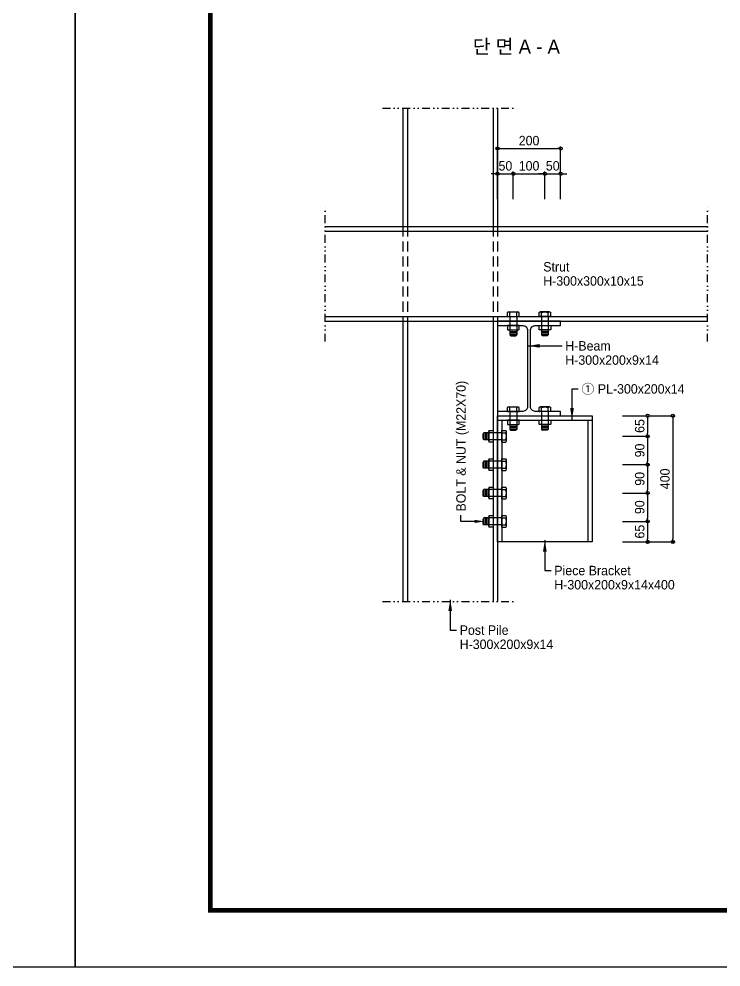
# Model space of a CAD drawing. Header units: millimetres. Extents: x 1073475 to 2890243, y -1340830 to -367733.
# Drawn here: x 2721864 to 2724090, y -373673 to -370667 of the extents above; entities that cross this region are included whole.
import ezdxf
from ezdxf.enums import TextEntityAlignment as Align

# ---------------------------------------------------------------- set-up
doc = ezdxf.new("R2010")
doc.units = ezdxf.units.MM
doc.header["$LTSCALE"] = 50
doc.header["$PDMODE"] = 3
doc.header["$PDSIZE"] = 100
doc.linetypes.add('DIVIDE', pattern=[1.25, 0.5, -0.25, 0, -0.25, 0, -0.25])
doc.linetypes.add('HIDDEN', pattern=[9.525, 6.35, -3.175])
doc.layers.get('Defpoints').update_dxf_attribs({"color": 151})
for name, color, linetype in [('11', 11, 'Continuous'), ('C-BN', 1, 'Continuous'), ('C-CEN-DI', 1, 'DIVIDE'), ('C-DIM', 7, 'Continuous'), ('C-DIM-1', 9, 'Continuous'), ('C-PILE', 3, 'Continuous'), ('C-PLATE', 135, 'Continuous'), ('C-TT', 9, 'Continuous'), ('C-WALE-1', 3, 'Continuous'), ('C-WALE-2', 1, 'Continuous'), ('TEX', 3, 'Continuous'), ('TEXT', 3, 'Continuous')]:
    doc.layers.add(name, color=color, linetype=linetype)
doc.styles.add('RXHG', font='arial.ttf')
doc.styles.add('돋움', font='')
doc.styles.get('돋움').set_extended_font_data('Dotum')
doc.dimstyles.new('SAM-LE-LE-상', dxfattribs={"dimscale": 0.1, "dimtxt": 300, "dimasz": 360, "dimexe": 70, "dimexo": 0, "dimgap": 100, "dimtad": 1, "dimdec": 0, "dimzin": 0, "dimdsep": 46, "dimlunit": 6, "dimtxsty": '돋움', "dimblk": 'NONE', "dimcen": 100, "dimclrd": 8, "dimclre": 8, "dimclrt": 256, "dimadec": 0, "dimazin": 0, "dimtfac": 1, "dimtdec": 0, "dimtix": 1, "dimtmove": 2, "dimatfit": 3, "dimfxl": 70, "dimtolj": 1, "dimtzin": 0, "dimlwd": -1, "dimlwe": -1, "dimarcsym": 0})
doc.dimstyles.new('SAM-상', dxfattribs={"dimscale": 0.1, "dimtxt": 300, "dimasz": 100, "dimexe": 70, "dimexo": 0, "dimgap": 100, "dimtad": 1, "dimdec": 0, "dimzin": 0, "dimdsep": 46, "dimlunit": 6, "dimtxsty": '돋움', "dimblk": 'ORIGIN', "dimcen": 100, "dimclrd": 8, "dimclre": 8, "dimclrt": 1, "dimadec": 0, "dimazin": 0, "dimtfac": 1, "dimtdec": 0, "dimtix": 1, "dimtmove": 2, "dimatfit": 3, "dimfxl": 70, "dimtolj": 1, "dimtzin": 0, "dimlwd": -1, "dimlwe": -1, "dimarcsym": 0})

# ---------------------------------------------------------------- blocks, each defined once
blk = doc.blocks.new('dbox')
at = {"layer": '11'}
for p, q in [((4288, 1800), (4288, 57600)), ((81088, 1800), (4288, 1800))]:
    blk.add_line(p, q, dxfattribs=at)
at = {"layer": '11', "const_width": 150}
blk.add_lwpolyline([(81088, 1800), (4288, 1800), (4288, 57600), (81088, 57600)], close=True, dxfattribs=at)
at = {"layer": 'TEXT', "color": 7}
for p, q in [((0, 0), (0, 59400)), ((84100, 59400), (84100, 0)), ((84100, 0), (0, 0))]:
    blk.add_line(p, q, dxfattribs=at)
at = {"layer": 'TEX', "color": 6, "linetype": 'Continuous', "style": 'RXHG', "width": 1}
for tag, p in [('일자', (76628, 15972)), ('축척', (76628, 13925)), ('설계번호', (76684, 12170))]:
    blk.add_attdef(tag, p, '', height=300, dxfattribs=at)
at = {"layer": 'TEX', "color": 7, "linetype": 'Continuous', "style": 'RXHG', "width": 1}
blk.add_attdef('파일명', (81840, 4453), '', height=300, rotation=90, dxfattribs=at)
at = {"layer": 'TEX', "linetype": 'Continuous', "style": 'RXHG', "width": 1}
for tag, p in [('도면명-1', (77799, 3389)), ('도면명-2', (77799, 2662))]:
    blk.add_attdef(tag, text='', height=400, dxfattribs=at).set_placement(p, align=Align.CENTER)
blk = doc.blocks.new('A$C60EF173D')
at = {"layer": 'C-BN'}
for p, q in [((-18.5, -14.1), (-18.5, -1.8)), ((-18.5, -14.1), (18.3, -14.1)), ((-14.8, 0), (14.8, 0)), ((-11, -14.1), (-11, 0)), ((11, -14.1), (11, 0)), ((18.5, -14.1), (16.3, -14.1)), ((18.5, -14.1), (18.5, -1.8)), ((18.5, -43.1), (-18.5, -43.1)), ((-18.5, -43.1), (-18.5, -55.3)), ((-14.8, -57.1), (14.8, -57.1)), ((-11, -43.1), (-11, -72.6)), ((11, -43.1), (11, -72.6)), ((18.5, -55.3), (18.5, -43.1)), ((-11, -61.6), (11, -61.6)), ((-11, -66.6), (11, -66.6)), ((-11, -71.6), (11, -71.6)), ((-11, -72.6), (-7.5, -75.1)), ((-7.5, -75.1), (7.5, -75.1)), ((11, -72.6), (7.5, -75.1))]:
    blk.add_line(p, q, dxfattribs=at)
at = {"layer": 'C-BN', "linetype": 'HIDDEN', "ltscale": 0.5}
for p, q in [((-11, -14.1), (-11, -43.1)), ((11, -14.1), (11, -43.1))]:
    blk.add_line(p, q, dxfattribs=at)
at = {"layer": 'C-BN'}
for centre, radius, start, end in [((14.8, -4.8), 4.82, 38.9483, 141.0517), ((-14.8, -4.8), 4.82, 38.9483, 141.0517), ((0, -34.7), 34.7, 71.5074, 108.4926), ((-14.8, -52.3), 4.82, 218.9483, 321.0517), ((0, -22.4), 34.7, 251.5074, 288.4926), ((14.8, -52.3), 4.82, 218.9483, 321.0517)]:
    blk.add_arc(centre, radius, start, end, dxfattribs=at)
blk = doc.blocks.new('A$C465F048A')
at = {"layer": 'C-BN'}
for p, q in [((-57.5, 10.9), (-60, 7.4)), ((-60, 7.4), (-60, -7.6)), ((-28, 10.9), (-57.5, 10.9)), ((-56.5, 10.9), (-56.5, -11.1)), ((-51.5, 10.9), (-51.5, -11.1)), ((-46.5, 10.9), (-46.5, -11.1)), ((-42.1, 14.7), (-42.1, -14.8)), ((-28, 18.4), (-40.3, 18.4)), ((-28, -18.6), (-28, 18.4)), ((0, 18.4), (0, -18.4)), ((0, 18.4), (12.3, 18.4)), ((0, 10.9), (14.1, 10.9)), ((14.1, 14.7), (14.1, -14.8)), ((-57.5, -11.1), (-60, -7.6)), ((-28, -11.1), (-57.5, -11.1)), ((-40.3, -18.6), (-28, -18.6)), ((0, -11.1), (14.1, -11.1)), ((0, -18.6), (0, -16.4)), ((0, -18.6), (12.3, -18.6))]:
    blk.add_line(p, q, dxfattribs=at)
at = {"layer": 'C-BN', "linetype": 'HIDDEN', "ltscale": 0.5}
for p, q in [((0, 10.9), (-28, 10.9)), ((0, -11.1), (-28, -11.1))]:
    blk.add_line(p, q, dxfattribs=at)
at = {"layer": 'C-BN'}
for centre, radius, start, end in [((-37.2, 14.7), 4.82, 128.9483, 231.0517), ((-7.4, -0.1), 34.7, 161.5074, 198.4926), ((9.2, 14.7), 4.82, 308.9483, 51.0517), ((-20.6, -0.1), 34.7, 341.5074, 18.4926), ((-37.2, -14.8), 4.82, 128.9483, 231.0517), ((9.2, -14.8), 4.82, 308.9483, 51.0517)]:
    blk.add_arc(centre, radius, start, end, dxfattribs=at)
blk = doc.blocks.new('_Origin')
at = {"color": 0, "linetype": 'ByBlock', "lineweight": -2}
blk.add_line((0, 0), (-1, 0), dxfattribs=at)
blk.add_circle((0, 0), 0.5, dxfattribs=at)
blk = doc.blocks.new('*D451')
at = {"layer": 'C-DIM', "color": 8, "transparency": 16777216}
for p, q in [((2723777.6, -371924.9), (2723864.6, -371924.9)), ((2723857.6, -371934.9), (2723857.6, -371979.9)), ((2723777.6, -371989.9), (2723864.6, -371989.9))]:
    blk.add_line(p, q, dxfattribs=at)
at = {"layer": 'Defpoints', "color": 0, "transparency": 16777216}
for p in [(2723777.6, -371924.9), (2723777.6, -371989.9), (2723857.6, -371989.9)]:
    blk.add_point(p, dxfattribs=at)
at = {"layer": 'C-DIM', "color": 8, "transparency": 16777216, "xscale": 10, "yscale": 10, "zscale": 10}
for p, rotation in [((2723857.6, -371924.9), 90), ((2723857.6, -371989.9), 270)]:
    blk.add_blockref('_Origin', p, dxfattribs=dict(at, rotation=rotation))
at = {"layer": 'C-DIM', "color": 1, "transparency": 16777216, "insert": (2723832.6, -371957.4), "char_height": 30, "attachment_point": 5, "rotation": 90, "style": '돋움'}
blk.add_mtext('\\A1;65', dxfattribs=at)
blk = doc.blocks.new('*D452')
at = {"layer": 'C-DIM', "color": 8, "transparency": 16777216}
for p, q in [((2723777.6, -371989.9), (2723864.6, -371989.9)), ((2723857.6, -371999.9), (2723857.6, -372069.9)), ((2723777.6, -372079.9), (2723864.6, -372079.9))]:
    blk.add_line(p, q, dxfattribs=at)
at = {"layer": 'Defpoints', "color": 0, "transparency": 16777216}
for p in [(2723777.6, -371989.9), (2723777.6, -372079.9), (2723857.6, -372079.9)]:
    blk.add_point(p, dxfattribs=at)
at = {"layer": 'C-DIM', "color": 8, "transparency": 16777216, "xscale": 10, "yscale": 10, "zscale": 10}
for p, rotation in [((2723857.6, -371989.9), 90), ((2723857.6, -372079.9), 270)]:
    blk.add_blockref('_Origin', p, dxfattribs=dict(at, rotation=rotation))
at = {"layer": 'C-DIM', "color": 1, "transparency": 16777216, "insert": (2723832.6, -372034.9), "char_height": 30, "attachment_point": 5, "rotation": 90, "style": '돋움'}
blk.add_mtext('\\A1;90', dxfattribs=at)
blk = doc.blocks.new('*D453')
at = {"layer": 'C-DIM', "color": 8, "transparency": 16777216}
for p, q in [((2723777.6, -372259.9), (2723864.6, -372259.9)), ((2723857.6, -372269.9), (2723857.6, -372314.9)), ((2723777.6, -372324.9), (2723864.6, -372324.9))]:
    blk.add_line(p, q, dxfattribs=at)
at = {"layer": 'Defpoints', "color": 0, "transparency": 16777216}
for p in [(2723777.6, -372259.9), (2723777.6, -372324.9), (2723857.6, -372324.9)]:
    blk.add_point(p, dxfattribs=at)
at = {"layer": 'C-DIM', "color": 8, "transparency": 16777216, "xscale": 10, "yscale": 10, "zscale": 10}
for p, rotation in [((2723857.6, -372259.9), 90), ((2723857.6, -372324.9), 270)]:
    blk.add_blockref('_Origin', p, dxfattribs=dict(at, rotation=rotation))
at = {"layer": 'C-DIM', "color": 1, "transparency": 16777216, "insert": (2723832.6, -372292.4), "char_height": 30, "attachment_point": 5, "rotation": 90, "style": '돋움'}
blk.add_mtext('\\A1;65', dxfattribs=at)
blk = doc.blocks.new('*D454')
at = {"layer": 'C-DIM', "color": 8, "transparency": 16777216}
for p, q in [((2723857.6, -371924.9), (2723944.6, -371924.9)), ((2723937.6, -371934.9), (2723937.6, -372314.9)), ((2723857.6, -372324.9), (2723944.6, -372324.9))]:
    blk.add_line(p, q, dxfattribs=at)
at = {"layer": 'Defpoints', "color": 0, "transparency": 16777216}
for p in [(2723857.6, -371924.9), (2723857.6, -372324.9), (2723937.6, -372324.9)]:
    blk.add_point(p, dxfattribs=at)
at = {"layer": 'C-DIM', "color": 8, "transparency": 16777216, "xscale": 10, "yscale": 10, "zscale": 10}
for p, rotation in [((2723937.6, -371924.9), 90), ((2723937.6, -372324.9), 270)]:
    blk.add_blockref('_Origin', p, dxfattribs=dict(at, rotation=rotation))
at = {"layer": 'C-DIM', "color": 1, "transparency": 16777216, "insert": (2723912.6, -372124.9), "char_height": 30, "attachment_point": 5, "rotation": 90, "style": '돋움'}
blk.add_mtext('\\A1;400', dxfattribs=at)
blk = doc.blocks.new('A$C214D0DE4')
at = {"layer": 'C-BN'}
for p, q in [((-29.5, 11), (-32, 7.5)), ((-32, -7.5), (-32, 7.5)), ((0, 11), (-29.5, 11)), ((-28.5, -11), (-28.5, 11)), ((-23.5, -11), (-23.5, 11)), ((-18.5, -11), (-18.5, 11)), ((-14.1, -14.8), (-14.1, 14.8)), ((-12.3, 18.5), (0, 18.5)), ((0, 18.5), (0, -18.5)), ((28, 18.5), (28, 16.3)), ((28, 18.5), (40.3, 18.5)), ((28, -18.5), (28, 18.3)), ((28, 11), (42.1, 11)), ((42.1, -14.8), (42.1, 14.8)), ((-29.5, -11), (-32, -7.5)), ((0, -11), (-29.5, -11)), ((0, -18.5), (-12.3, -18.5)), ((28, -11), (42.1, -11)), ((28, -18.5), (40.3, -18.5))]:
    blk.add_line(p, q, dxfattribs=at)
at = {"layer": 'C-BN', "linetype": 'HIDDEN', "ltscale": 0.5}
for p, q in [((28, 11), (0, 11)), ((28, -11), (0, -11))]:
    blk.add_line(p, q, dxfattribs=at)
at = {"layer": 'C-BN'}
for centre, radius, start, end in [((-9.2, 14.8), 4.82, 128.9483, 231.0517), ((20.6, 0), 34.7, 161.5074, 198.4926), ((37.2, 14.8), 4.82, 308.9483, 51.0517), ((7.4, 0), 34.7, 341.5074, 18.4926), ((-9.2, -14.8), 4.82, 128.9483, 231.0517), ((37.2, -14.8), 4.82, 308.9483, 51.0517)]:
    blk.add_arc(centre, radius, start, end, dxfattribs=at)
blk = doc.blocks.new('*D455')
at = {"layer": 'C-DIM', "color": 8, "transparency": 16777216}
for p, q in [((2723777.6, -372079.9), (2723864.6, -372079.9)), ((2723857.6, -372089.9), (2723857.6, -372159.9)), ((2723777.6, -372169.9), (2723864.6, -372169.9))]:
    blk.add_line(p, q, dxfattribs=at)
at = {"layer": 'Defpoints', "color": 0, "transparency": 16777216}
for p in [(2723777.6, -372079.9), (2723777.6, -372169.9), (2723857.6, -372169.9)]:
    blk.add_point(p, dxfattribs=at)
at = {"layer": 'C-DIM', "color": 8, "transparency": 16777216, "xscale": 10, "yscale": 10, "zscale": 10}
for p, rotation in [((2723857.6, -372079.9), 90), ((2723857.6, -372169.9), 270)]:
    blk.add_blockref('_Origin', p, dxfattribs=dict(at, rotation=rotation))
at = {"layer": 'C-DIM', "color": 1, "transparency": 16777216, "insert": (2723832.6, -372124.9), "char_height": 30, "attachment_point": 5, "rotation": 90, "style": '돋움'}
blk.add_mtext('\\A1;90', dxfattribs=at)
blk = doc.blocks.new('*D456')
at = {"layer": 'C-DIM', "color": 8, "transparency": 16777216}
for p, q in [((2723777.6, -372169.9), (2723864.6, -372169.9)), ((2723857.6, -372179.9), (2723857.6, -372249.9)), ((2723777.6, -372259.9), (2723864.6, -372259.9))]:
    blk.add_line(p, q, dxfattribs=at)
at = {"layer": 'Defpoints', "color": 0, "transparency": 16777216}
for p in [(2723777.6, -372169.9), (2723777.6, -372259.9), (2723857.6, -372259.9)]:
    blk.add_point(p, dxfattribs=at)
at = {"layer": 'C-DIM', "color": 8, "transparency": 16777216, "xscale": 10, "yscale": 10, "zscale": 10}
for p, rotation in [((2723857.6, -372169.9), 90), ((2723857.6, -372259.9), 270)]:
    blk.add_blockref('_Origin', p, dxfattribs=dict(at, rotation=rotation))
at = {"layer": 'C-DIM', "color": 1, "transparency": 16777216, "insert": (2723832.6, -372214.9), "char_height": 30, "attachment_point": 5, "rotation": 90, "style": '돋움'}
blk.add_mtext('\\A1;90', dxfattribs=at)
blk = doc.blocks.new('*D457')
at = {"layer": 'C-DIM', "color": 8, "transparency": 16777216}
for p, q in [((2723381.7, -371237.5), (2723381.7, -371150.5)), ((2723431.7, -371237.5), (2723431.7, -371150.5)), ((2723371.7, -371157.5), (2723361.7, -371157.5)), ((2723381.7, -371157.5), (2723431.7, -371157.5)), ((2723441.7, -371157.5), (2723451.7, -371157.5))]:
    blk.add_line(p, q, dxfattribs=at)
at = {"layer": 'Defpoints', "color": 0, "transparency": 16777216}
for p in [(2723431.7, -371157.5), (2723381.7, -371237.5), (2723431.7, -371237.5)]:
    blk.add_point(p, dxfattribs=at)
at = {"layer": 'C-DIM', "color": 8, "transparency": 16777216, "xscale": 10, "yscale": 10, "zscale": 10}
blk.add_blockref('_Origin', (2723381.7, -371157.5), dxfattribs=at)
at = {"layer": 'C-DIM', "color": 8, "transparency": 16777216, "xscale": 10, "yscale": 10, "zscale": 10, "rotation": 180}
blk.add_blockref('_Origin', (2723431.7, -371157.5), dxfattribs=at)
at = {"layer": 'C-DIM', "color": 1, "transparency": 16777216, "insert": (2723406.7, -371132.5), "char_height": 30, "attachment_point": 5, "style": '돋움'}
blk.add_mtext('\\A1;50', dxfattribs=at)
blk = doc.blocks.new('*D458')
at = {"layer": 'C-DIM', "color": 8, "transparency": 16777216}
for p, q in [((2723431.7, -371237.5), (2723431.7, -371150.5)), ((2723531.7, -371237.5), (2723531.7, -371150.5)), ((2723441.7, -371157.5), (2723521.7, -371157.5))]:
    blk.add_line(p, q, dxfattribs=at)
at = {"layer": 'Defpoints', "color": 0, "transparency": 16777216}
for p in [(2723531.7, -371157.5), (2723431.7, -371237.5), (2723531.7, -371237.5)]:
    blk.add_point(p, dxfattribs=at)
at = {"layer": 'C-DIM', "color": 8, "transparency": 16777216, "xscale": 10, "yscale": 10, "zscale": 10, "rotation": 180}
blk.add_blockref('_Origin', (2723431.7, -371157.5), dxfattribs=at)
at = {"layer": 'C-DIM', "color": 8, "transparency": 16777216, "xscale": 10, "yscale": 10, "zscale": 10}
blk.add_blockref('_Origin', (2723531.7, -371157.5), dxfattribs=at)
at = {"layer": 'C-DIM', "color": 1, "transparency": 16777216, "insert": (2723481.7, -371132.5), "char_height": 30, "attachment_point": 5, "style": '돋움'}
blk.add_mtext('\\A1;100', dxfattribs=at)
blk = doc.blocks.new('*D459')
at = {"layer": 'C-DIM', "color": 8, "transparency": 16777216}
for p, q in [((2723531.7, -371237.5), (2723531.7, -371150.5)), ((2723581.7, -371237.5), (2723581.7, -371150.5)), ((2723521.7, -371157.5), (2723511.7, -371157.5)), ((2723531.7, -371157.5), (2723581.7, -371157.5)), ((2723591.7, -371157.5), (2723601.7, -371157.5))]:
    blk.add_line(p, q, dxfattribs=at)
at = {"layer": 'Defpoints', "color": 0, "transparency": 16777216}
for p in [(2723581.7, -371157.5), (2723531.7, -371237.5), (2723581.7, -371237.5)]:
    blk.add_point(p, dxfattribs=at)
at = {"layer": 'C-DIM', "color": 8, "transparency": 16777216, "xscale": 10, "yscale": 10, "zscale": 10}
blk.add_blockref('_Origin', (2723531.7, -371157.5), dxfattribs=at)
at = {"layer": 'C-DIM', "color": 8, "transparency": 16777216, "xscale": 10, "yscale": 10, "zscale": 10, "rotation": 180}
blk.add_blockref('_Origin', (2723581.7, -371157.5), dxfattribs=at)
at = {"layer": 'C-DIM', "color": 1, "transparency": 16777216, "insert": (2723556.7, -371132.5), "char_height": 30, "attachment_point": 5, "style": '돋움'}
blk.add_mtext('\\A1;50', dxfattribs=at)
blk = doc.blocks.new('*D460')
at = {"layer": 'C-DIM', "color": 8, "transparency": 16777216}
for p, q in [((2723381.7, -371157.5), (2723381.7, -371070.5)), ((2723391.7, -371077.5), (2723571.7, -371077.5)), ((2723581.7, -371157.5), (2723581.7, -371070.5))]:
    blk.add_line(p, q, dxfattribs=at)
at = {"layer": 'Defpoints', "color": 0, "transparency": 16777216}
for p in [(2723581.7, -371077.5), (2723381.7, -371157.5), (2723581.7, -371157.5)]:
    blk.add_point(p, dxfattribs=at)
at = {"layer": 'C-DIM', "color": 8, "transparency": 16777216, "xscale": 10, "yscale": 10, "zscale": 10, "rotation": 180}
blk.add_blockref('_Origin', (2723381.7, -371077.5), dxfattribs=at)
at = {"layer": 'C-DIM', "color": 8, "transparency": 16777216, "xscale": 10, "yscale": 10, "zscale": 10}
blk.add_blockref('_Origin', (2723581.7, -371077.5), dxfattribs=at)
at = {"layer": 'C-DIM', "color": 1, "transparency": 16777216, "insert": (2723481.7, -371052.5), "char_height": 30, "attachment_point": 5, "style": '돋움'}
blk.add_mtext('\\A1;200', dxfattribs=at)
blk = doc.blocks.new('_None')

msp = doc.modelspace()

# ---------------------------------------------------------------- linework, layer by layer
at = {"layer": 'C-CEN-DI', "linetype": 'DIVIDE'}
for p, q in [((2723016.8, -370949.1), (2723446.7, -370949.1)), ((2722834.7, -371689.8), (2722834.7, -371260)), ((2724047.9, -371689.8), (2724047.9, -371260)), ((2723016.8, -372513.7), (2723446.7, -372513.7))]:
    msp.add_line(p, q, dxfattribs=at)
at = {"layer": 'C-DIM-1'}
for p, q in [((2723265.8, -372259.9), (2723265.8, -372239.9)), ((2723329.2, -372259.9), (2723265.8, -372259.9))]:
    msp.add_line(p, q, dxfattribs=at)
msp.add_solid([(2723309.2, -372254.9), (2723309.2, -372264.9), (2723339.2, -372259.9)], dxfattribs=at)
at = {"layer": 'C-PILE'}
msp.add_lwpolyline([(2723581.7, -371924.9), (2723581.7, -371910.9), (2723501.2, -371910.9, -0.414214), (2723486.2, -371895.9), (2723486.2, -371653.9, -0.414214), (2723501.2, -371638.9), (2723581.7, -371638.9), (2723581.7, -371624.9), (2723381.7, -371624.9), (2723381.7, -371638.9), (2723462.2, -371638.9, -0.414214), (2723477.2, -371653.9), (2723477.2, -371895.9, -0.414214), (2723462.2, -371910.9), (2723381.7, -371910.9), (2723381.7, -371924.9)], format="xyb", close=True, dxfattribs=at)
at = {"layer": 'C-PLATE'}
for p, q in [((2723381.7, -371938.9), (2723681.7, -371938.9)), ((2723395.7, -371938.9), (2723395.7, -372324.9)), ((2723667.7, -371938.9), (2723667.7, -372324.9))]:
    msp.add_line(p, q, dxfattribs=at)
msp.add_lwpolyline([(2723381.7, -371924.9), (2723681.7, -371924.9), (2723681.7, -372324.9), (2723381.7, -372324.9)], close=True, dxfattribs=at)
at = {"layer": 'C-WALE-1'}
for p, q in [((2723081.7, -370949.1), (2723081.7, -371324.9)), ((2723381.7, -370949.1), (2723381.7, -371324.9)), ((2722834.7, -371324.9), (2724047.9, -371324.9)), ((2722834.7, -371624.9), (2724047.9, -371624.9)), ((2723081.7, -371624.9), (2723081.7, -372513.7)), ((2723381.7, -371624.9), (2723381.7, -372513.7)), ((2723381.7, -371624.9), (2723581.7, -371624.9))]:
    msp.add_line(p, q, dxfattribs=at)
at = {"layer": 'C-WALE-1', "linetype": 'HIDDEN', "ltscale": 0.1}
for p, q in [((2723081.7, -371324.9), (2723081.7, -371624.9)), ((2723381.7, -371324.9), (2723381.7, -371624.9))]:
    msp.add_line(p, q, dxfattribs=at)
at = {"layer": 'C-WALE-2'}
for p, q in [((2723095.7, -370949.1), (2723095.7, -371324.9)), ((2723367.7, -370949.1), (2723367.7, -371324.9)), ((2722834.7, -371339.9), (2724047.9, -371339.9)), ((2722834.7, -371609.9), (2724047.9, -371609.9)), ((2723095.7, -371624.9), (2723095.7, -372513.7)), ((2723367.7, -371624.9), (2723367.7, -372513.7))]:
    msp.add_line(p, q, dxfattribs=at)
at = {"layer": 'C-WALE-2', "linetype": 'HIDDEN', "ltscale": 0.1}
for p, q in [((2723095.7, -371324.9), (2723095.7, -371624.9)), ((2723367.7, -371324.9), (2723367.7, -371624.9))]:
    msp.add_line(p, q, dxfattribs=at)

# ---------------------------------------------------------------- block references
at = {"xscale": 0.1, "yscale": 0.1, "zscale": 0.1}
for p in [(2713632.7, -373673.1), (2722042.7, -373673.1)]:
    msp.add_blockref('dbox', p, dxfattribs=at)
for name, p in [('A$C60EF173D', (2723431.7, -371595.8)), ('A$C214D0DE4', (2723367.7, -371989.9)), ('A$C214D0DE4', (2723367.7, -372079.9)), ('A$C214D0DE4', (2723367.7, -372169.9)), ('A$C214D0DE4', (2723367.7, -372259.9))]:
    msp.add_blockref(name, p)
at = {"xscale": -1}
msp.add_blockref('A$C60EF173D', (2723531.7, -371595.8), dxfattribs=at)
at = {"rotation": 90.00000000000001}
msp.add_blockref('A$C465F048A', (2723431.6, -371910.9), dxfattribs=at)
at = {"xscale": -1, "rotation": 270}
msp.add_blockref('A$C465F048A', (2723531.8, -371910.9), dxfattribs=at)

# ---------------------------------------------------------------- texts
at = {"layer": 'C-DIM', "color": 1, "style": '돋움'}
for s, p in [('Strut', (2723526.6, -371452.4)), ('H-300x300x10x15', (2723526.6, -371497.4)), ('H-Beam', (2723596.5, -371703.2)), ('H-300x200x9x14', (2723596.5, -371748.2)), ('① PL-300x200x14', (2723647.8, -371839.7)), ('Piece Bracket', (2723561.7, -372415.7)), ('H-300x200x9x14x400', (2723561.7, -372460.7)), ('Post Pile', (2723261.7, -372604.6)), ('H-300x200x9x14', (2723261.7, -372649.6))]:
    msp.add_text(s, height=30, dxfattribs=at).set_placement(p, align=Align.MIDDLE_LEFT)
at = {"layer": 'C-DIM', "style": '돋움'}
msp.add_text('BOLT & NUT (M22X70)', height=30, rotation=90, dxfattribs=at).set_placement((2723265.8, -372228.4), align=Align.MIDDLE_LEFT)
at = {"layer": 'C-TT', "style": '돋움'}
msp.add_text('단 면 A - A', height=45, dxfattribs=at).set_placement((2723441.3, -370753.1), align=Align.MIDDLE)

# ---------------------------------------------------------------- dimensions: what is measured, and where the dimension line sits
at = {"layer": 'C-DIM'}
for base, p1, p2, picture, middle in [((2723581.7, -371077.5), (2723381.7, -371157.5), (2723581.7, -371157.5), '*D460', (2723481.7, -371052.5)), ((2723431.7, -371157.5), (2723381.7, -371237.5), (2723431.7, -371237.5), '*D457', (2723406.7, -371132.5)), ((2723531.7, -371157.5), (2723431.7, -371237.5), (2723531.7, -371237.5), '*D458', (2723481.7, -371132.5)), ((2723581.7, -371157.5), (2723531.7, -371237.5), (2723581.7, -371237.5), '*D459', (2723556.7, -371132.5))]:
    dim = msp.add_linear_dim(base=base, p1=p1, p2=p2, dimstyle='SAM-상', dxfattribs=at)
    dim.commit()
    dim.dimension.update_dxf_attribs({"geometry": picture, "text_midpoint": middle})
for base, p1, p2, picture, middle in [((2723857.6, -371989.9), (2723777.6, -371924.9), (2723777.6, -371989.9), '*D451', (2723832.6, -371957.4)), ((2723937.6, -372324.9), (2723857.6, -371924.9), (2723857.6, -372324.9), '*D454', (2723912.6, -372124.9)), ((2723857.6, -372079.9), (2723777.6, -371989.9), (2723777.6, -372079.9), '*D452', (2723832.6, -372034.9)), ((2723857.6, -372169.9), (2723777.6, -372079.9), (2723777.6, -372169.9), '*D455', (2723832.6, -372124.9)), ((2723857.6, -372259.9), (2723777.6, -372169.9), (2723777.6, -372259.9), '*D456', (2723832.6, -372214.9)), ((2723857.6, -372324.9), (2723777.6, -372259.9), (2723777.6, -372324.9), '*D453', (2723832.6, -372292.4))]:
    dim = msp.add_linear_dim(base=base, p1=p1, p2=p2, angle=270, dimstyle='SAM-상', dxfattribs=at)
    dim.commit()
    dim.dimension.update_dxf_attribs({"geometry": picture, "text_midpoint": middle})

# ---------------------------------------------------------------- leaders
for points in [[(2723479.6, -371703.2), (2723566.5, -371703.2), (2723586.5, -371703.2)], [(2723617.8, -371936.2), (2723617.8, -371839.7), (2723637.8, -371839.7)], [(2723531.7, -372319.6), (2723531.7, -372415.7), (2723551.7, -372415.7)], [(2723231.7, -372508.4), (2723231.7, -372604.6), (2723251.7, -372604.6)]]:
    msp.add_leader(points, dimstyle='SAM-LE-LE-상', dxfattribs=at)

doc.saveas('drawing.dxf')
